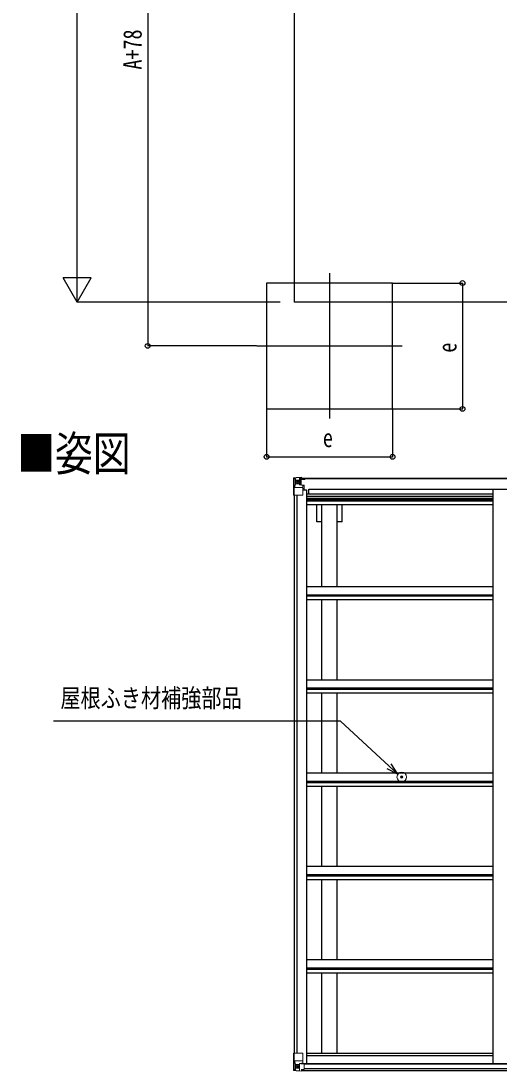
# Model space of a CAD drawing. Units: millimetres, scale not verified. Extents: x -10512 to 10512, y -7425 to 7425.
# Drawn here: x -3076 to -1364, y -384 to 3370 of the extents above; entities that cross this region are included whole.
import ezdxf
from ezdxf.enums import TextEntityAlignment as Align

# ---------------------------------------------------------------- set-up
doc = ezdxf.new("R2010")
doc.units = ezdxf.units.MM
doc.header["$LTSCALE"] = 30
for name, color, linetype in [('0-2_USER1', 3, 'Continuous'), ('0-3_YKK_12', 2, 'Continuous'), ('0-5_YKK_A1', 4, 'Continuous'), ('0-6_YKK_D', 6, 'Continuous')]:
    doc.layers.add(name, color=color, linetype=linetype)
doc.layers.add('0-4_YKK_13', color=4, linetype='Continuous', lineweight=18)
doc.styles.add('ＭＳ ゴシック', font='')
doc.styles.get('ＭＳ ゴシック').set_extended_font_data('MS Gothic')

msp = doc.modelspace()

# ---------------------------------------------------------------- linework, layer by layer
at = {"layer": '0-3_YKK_12'}
for p, q in [((-1972.87, 2468.26), (-1972.87, 1948.26)), ((-2232.87, 2208.26), (-1712.87, 2208.26))]:
    msp.add_line(p, q, dxfattribs=at)
at = {"layer": '0-4_YKK_13'}
for p, q in [((-2101.87, 1735.81), (-2101.87, 1735.77)), ((-2100.94, 1736.81), (-2100.94, 1736.81)), ((-2100.94, 1736.77), (-2100.94, 1736.81)), ((-2091.97, 1737.2), (-2099.89, 1736.73)), ((-2099.03, 1735.76), (-2099.03, 1735.69)), ((-2099.03, 1675.1), (-2099.03, 1735.69)), ((-2095.06, 1732.31), (-2097.8, 1735.98)), ((-2094.21, 1728.8), (-2091.87, 1728.86)), ((-2094.21, 1715.33), (-2094.21, 1728.8)), ((-2079.87, 1737.99), (-2091.87, 1737.2)), ((-2091.87, 1728.86), (-2079.87, 1728.86)), ((-2080.87, 1728.86), (-2079.87, 1728.86)), ((-2073.37, 1738.5), (-2079.87, 1738.1)), ((-2079.87, 1712.01), (-2079.87, 1738.1)), ((-2079.87, 1737.22), (-2073.37, 1737.62)), ((-2078.37, 1732.4), (-2079.87, 1732.4)), ((-2078.37, 1728.86), (-2079.87, 1728.86)), ((-2073.37, 1736.69), (-2078.37, 1736.6)), ((-2077.87, 1732.04), (-2078.37, 1732.04)), ((-2074.37, 1727.1), (-2078.37, 1727.1)), ((-2078.27, 1730.73), (-2074.37, 1730.73)), ((-2077.88, 1730.94), (-2077.88, 1731.11)), ((-2077.88, 1731.11), (-2077.87, 1731.11)), ((-2077.87, 1733.06), (-2077.87, 1731.11)), ((-2069.87, 1733.06), (-2077.87, 1733.06)), ((-2069.87, 1733.04), (-2077.87, 1733.04)), ((-2067.87, 1731.19), (-2077.87, 1731.11)), ((-2074.37, 1711), (-2074.37, 1730.97)), ((-2073.37, 1737.62), (-2073.37, 1738.5)), ((-2073.37, 1737.1), (-2073.37, 1737.62)), ((-2073.37, 1737.1), (-2073.37, 1736.69)), ((-2073.37, 1736.69), (-2073.37, 1735.87)), ((-2068.37, 1736.3), (-2068.37, 1735.87)), ((-2068.07, 1736.3), (-2068.37, 1736.3)), ((-2068.07, 1736.3), (-2066.38, 1735.87)), ((-2067.87, 1732.8), (-2062.87, 1732.8)), ((-2067.87, 1731.19), (-2067.87, 1732.8)), ((-2062.87, 1733.73), (-2062.87, 1732.8)), ((-2062.87, 1732.8), (-2061.87, 1732.8)), ((-2061.87, 1732.8), (-2061.87, 1733.73)), ((-2061.87, 1732.8), (-2061.87, 1731.24)), ((-2061.87, 1731.12), (-2061.87, 1731.24)), ((-2098.48, 1701.98), (-2094.34, 1714.07)), ((-2098.48, 1701.98), (-2091.87, 1701.77)), ((-2091.87, 1715.3), (-2094.21, 1715.33)), ((-2091.87, 1715.3), (-2079.87, 1715.3)), ((-2091.87, 1715.3), (-2091.87, 1715.3)), ((-2091.87, 1701.77), (-2067.87, 1701.77)), ((-2086.39, 1721.66), (-2086.39, 1720.7)), ((-2078.37, 1715.3), (-2079.87, 1715.3)), ((-2079.05, 1711.75), (-2068.7, 1710.09)), ((-2079.05, 1711.11), (-2079.05, 1711.75)), ((-2068.7, 1709.46), (-2079.05, 1711.11)), ((-2074.37, 1718.9), (-2078.37, 1718.9)), ((-2068.7, 1710.09), (-2068.7, 1709.46)), ((-2068.42, 1710.02), (-2064.37, 1709.98)), ((-2067.87, 1676.1), (-2067.87, 1709.2)), ((-2063.37, 1698.1), (-2067.87, 1698.1)), ((-2063.37, 1709.97), (-2064.37, 1709.98)), ((-2064.37, 1708.25), (-2063.37, 1708.25)), ((-2063.37, 1693.76), (-2063.37, 1709.97)), ((-2099.03, 1675.1), (-2068.87, 1675.1)), ((-1717.3, 667.44), (-1716.19, 667.46)), ((-1717.3, 666.44), (-1716.19, 666.42)), ((-1716.19, 667.46), (-1715.67, 667.56)), ((-1716.19, 666.42), (-1715.67, 666.32)), ((-1715.57, 668.08), (-1715.67, 667.56)), ((-1715.57, 665.81), (-1715.67, 666.32)), ((-1715.55, 669.19), (-1715.57, 668.08)), ((-1715.55, 664.7), (-1715.57, 665.81)), ((-1714.55, 669.19), (-1714.53, 668.08)), ((-1714.55, 664.7), (-1714.53, 665.81)), ((-1714.53, 668.08), (-1714.43, 667.56)), ((-1714.53, 665.81), (-1714.43, 666.32)), ((-1713.91, 667.46), (-1714.43, 667.56)), ((-1713.91, 666.42), (-1714.43, 666.32)), ((-1712.81, 667.44), (-1713.91, 667.46)), ((-1712.81, 666.44), (-1713.91, 666.42)), ((-2101.87, -320.87), (-2068.87, -320.87)), ((-2101.87, -381.58), (-2101.87, -320.87)), ((-2099.03, -320.87), (-2099.03, -381.46)), ((-2067.87, -321.87), (-2067.87, -354.97)), ((-2098.48, -347.76), (-2091.87, -347.54)), ((-2098.48, -347.76), (-2094.34, -359.84)), ((-2091.87, -361.07), (-2094.21, -361.11)), ((-2094.21, -361.11), (-2094.21, -374.58)), ((-2094.21, -374.58), (-2091.87, -374.64)), ((-2091.87, -347.54), (-2067.87, -347.54)), ((-2091.87, -361.07), (-2091.87, -361.07)), ((-2079.87, -361.07), (-2091.87, -361.07)), ((-2091.87, -374.63), (-2079.87, -374.63)), ((-2087.35, -367.43), (-2087.35, -366.47)), ((-2079.87, -357.09), (-2073.37, -357.09)), ((-2079.87, -357.09), (-2079.87, -383.87)), ((-2068.7, -355.23), (-2079.05, -356.89)), ((-2079.05, -356.89), (-2079.05, -357.09)), ((-2076.35, -357.09), (-2068.7, -355.87)), ((-2073.37, -357.09), (-2064.37, -357.12)), ((-2068.7, -355.87), (-2068.7, -355.23)), ((-2063.37, -358.03), (-2063.37, -378.18)), ((-2100.93, -382.54), (-2100.93, -382.59)), ((-2091.97, -382.97), (-2099.89, -382.5)), ((-2099.03, -381.53), (-2099.03, -381.46)), ((-2095.06, -378.08), (-2097.8, -381.75)), ((-2079.87, -383.76), (-2091.87, -382.98)), ((-2073.37, -384.27), (-2073.37, -378.33)), ((-2064.37, -378.9), (-2073.37, -378.96))]:
    msp.add_line(p, q, dxfattribs=at)
for points in [[(-2101.87, 1735.77), (-2101.87, 1675.1), (-2099.03, 1675.1)], [(-2100.94, 1736.81), (-2091.87, 1737.37), (-2079.87, 1738.1)], [(-2073.37, 1737.1), (-2078.37, 1737.1), (-2078.37, 1711.64)], [(-2062.87, 1731.07), (-2077.87, 1730.94), (-2077.88, 1730.94)], [(-2077.87, 1732.04), (-2069.87, 1732.04), (-2069.87, 1733.73)], [(-2067.87, 1731.19), (-2067.87, 1731.18), (-2061.87, 1731.24)], [(-2088.31, 1722.62), (-2089.27, 1722.62), (-2089.27, 1723.58), (-2088.31, 1723.58)], [(-2087.35, 1724.54), (-2087.35, 1725.5), (-2086.39, 1725.5), (-2086.39, 1724.54)], [(-2086.39, 1720.7), (-2087.35, 1720.7), (-2087.35, 1721.66)], [(-2085.43, 1723.58), (-2084.47, 1723.58), (-2084.47, 1722.62), (-2085.43, 1722.62)], [(-2064.37, 1709.98), (-2064.37, 1708.25), (-2067.87, 1708.23)], [(-2088.31, -369.35), (-2089.27, -369.35), (-2089.27, -368.39), (-2088.31, -368.39)], [(-2087.35, -366.47), (-2086.39, -366.47), (-2086.39, -367.43)], [(-2086.39, -370.31), (-2086.39, -371.27), (-2087.35, -371.27), (-2087.35, -370.31)], [(-2085.43, -368.39), (-2084.47, -368.39), (-2084.47, -369.35), (-2085.43, -369.35)], [(-2100.93, -382.59), (-2091.87, -383.14), (-2073.37, -384.27)], [(-2063.37, -378.18), (-2063.38, -378.29), (-2073.37, -378.33)]]:
    msp.add_lwpolyline(points, dxfattribs=at)
for centre, radius in [((-2086.87, 1723.1), 5.3), ((-1715.05, 666.94), 17), ((-1715.05, 666.94), 4), ((-2086.87, -368.87), 5.3)]:
    msp.add_circle(centre, radius, dxfattribs=at)
for centre, radius, start, end in [((-2100.88, 1735.81), 0.999, 93.4424, 179.95083), ((-2100.88, 1735.77), 0.999, 93.4424, 179.95083), ((-2100.87, 1735.82), 1, 93.50017, 180.00079), ((-2099.72, 1749.42), 12.7, 269.24466, 275.10311), ((-2097.75, 1735.81), 1.28, 131.17831, 182.45895), ((-2077.87, 1733.56), 0.5, 179.99802, 269.99691), ((-2077.87, 1733.54), 0.5, 180.00109, 270.00109), ((-2077.87, 1730.61), 0.5, 90.52895, 180.04464), ((-2077.86, 1730.43), 0.513, 91.88028, 181.04707), ((-2062.74, 1738.76), 7.69, 268.96999, 276.43426), ((-2088.31, 1724.54), 0.96, 270, 0), ((-2088.31, 1721.66), 0.96, 0, 90), ((-2085.43, 1724.54), 0.96, 180, 270), ((-2085.43, 1721.66), 0.96, 90, 180), ((-2078.94, 1712.68), 0.937, 182.32209, 263.26766), ((-2078.94, 1712.04), 0.937, 182.32209, 263.26766), ((-2068.81, 1709.16), 0.937, 2.32209, 83.26766), ((-2068.81, 1708.53), 0.937, 2.32209, 83.26766), ((-2068.87, 1676.1), 1, 270, 0), ((-1715.05, 666.94), 2.3, 167.44414, 192.55586), ((-1715.05, 666.94), 2.3, 77.44414, 102.55586), ((-1715.05, 666.94), 2.3, 257.44414, 282.55586), ((-1715.05, 666.94), 2.3, 347.44414, 12.55586), ((-2068.87, -321.87), 1, 0, 90), ((-2088.31, -367.43), 0.96, 270, 0), ((-2088.31, -370.31), 0.96, 0, 90), ((-2085.43, -367.43), 0.96, 180, 270), ((-2085.43, -370.31), 0.96, 90, 180), ((-2078.94, -357.82), 0.937, 96.73234, 129.06602), ((-2068.81, -354.3), 0.937, 276.73234, 357.67791), ((-2068.81, -354.93), 0.937, 276.73234, 357.67791), ((-2100.87, -381.55), 0.999, 180.04917, 266.5576), ((-2100.87, -381.58), 0.999, 180.04917, 266.5576), ((-2100.87, -381.59), 1, 179.99921, 266.49983), ((-2099.72, -395.19), 12.7, 84.89689, 90.75534), ((-2097.75, -381.58), 1.28, 177.54105, 228.82169)]:
    msp.add_arc(centre, radius, start, end, dxfattribs=at)
for centre, major_axis, ratio, start_param, end_param in [((-1899.94, 1749.12), (201, 12.36), 0.060933, 3.1373463, 3.1378449), ((-2098.94, 1736.89), (2, 0.12), 0.060933, 3.1378449, 4.2119296), ((-2098.74, 1733.79), (-0.02, 3), 0.466854, 5.5234897, 6.1575023), ((-2097.08, 1728.72), (0.03, 5), 0.573921, 4.7320603, 5.5159136), ((-2173.62, 1728.86), (81.75, 0), 0.061163, 0, 0.0007725), ((-2097.76, 1704.33), (0.85, 2.32), 0.403757, 2.3087461, 3.2744049), ((-2095.61, 1715.35), (0, 3), 0.468246, 4.2703918, 4.7058971), ((-2097.76, -350.1), (0.85, -2.32), 0.403757, 3.0087805, 3.9744392), ((-2097.08, -374.5), (0.03, -5), 0.573921, 0.7672717, 1.551125), ((-2095.61, -361.13), (0, -3), 0.468246, 1.5772882, 2.0127935), ((-2173.62, -374.63), (81.75, 0), 0.061163, 6.2824128, 6.2831853), ((-2064.37, -358.03), (1, -0.021), 0.906239, 0.0187047, 1.589501), ((-2098.93, -382.66), (2, -0.12), 0.060933, 2.0712557, 3.1453404), ((-1899.93, -394.9), (201, -12.36), 0.060933, 3.1453404, 3.145839), ((-2098.74, -379.57), (-0.02, -3), 0.466854, 0.125683, 0.7596956), ((-2064.37, -378.19), (1, 0.012), 0.707053, 4.7036637, 6.124411)]:
    msp.add_ellipse(centre, major_axis=major_axis, ratio=ratio, start_param=start_param, end_param=end_param, dxfattribs=at)
at = {"layer": '0-5_YKK_A1'}
for p, q in [((-2099.87, 4483.06), (-2099.87, 2364.68)), ((804.13, 2364.68), (-2099.87, 2364.68)), ((-2078.37, 1735.87), (782.63, 1735.87)), ((-2078.37, 1733.73), (782.63, 1733.73)), ((-2067.87, 1693.76), (-2054.87, 1693.76)), ((-2054.87, 1693.76), (-2054.87, -356.89)), ((-2047.37, 1680.07), (-2047.37, 1695.59)), ((-2047.37, 1695.59), (751.63, 1695.59)), ((-1388.87, 1695.57), (-1388.87, -356.89)), ((-2099.87, 1675.1), (-2099.87, -320.87)), ((-2090.17, 1675.1), (-2090.17, -320.87)), ((-2054.87, 1680.07), (-1388.87, 1680.07)), ((-2054.87, 1671.68), (-1388.87, 1671.68)), ((-2054.87, 1663.48), (-1388.87, 1663.48)), ((-2054.87, 1659.55), (-1388.87, 1659.55)), ((-2054.87, 1654.47), (-1388.87, 1654.47)), ((-2054.87, 1641.46), (-1388.87, 1641.46)), ((-2018.07, 1579.87), (-2018.07, 1641.46)), ((-2000.37, 1348.46), (-2000.37, 1641.46)), ((-1945.37, 1348.46), (-1945.37, 1641.46)), ((-1927.67, 1579.87), (-1927.67, 1641.46)), ((-2000.37, 1579.87), (-2018.07, 1579.87)), ((-1927.67, 1579.87), (-1945.37, 1579.87)), ((-2054.84, 1348.46), (-1388.87, 1348.46)), ((-2054.84, 1318.72), (-1388.87, 1318.72)), ((-2054.84, 1314.17), (-1388.87, 1314.17)), ((-2054.84, 1301.16), (-1388.87, 1301.16)), ((-2000.37, 1014.96), (-2000.37, 1301.16)), ((-1945.37, 1014.96), (-1945.37, 1301.16)), ((-2054.87, 1014.96), (-1388.91, 1014.96)), ((-2054.87, 985.23), (-1388.91, 985.23)), ((-2054.87, 980.68), (-1388.91, 980.68)), ((-2054.87, 967.67), (-1388.91, 967.67)), ((-2000.37, 681.46), (-2000.37, 967.67)), ((-1945.37, 681.46), (-1945.37, 967.67)), ((-2054.84, 681.46), (-1388.87, 681.46)), ((-2054.84, 651.73), (-1388.87, 651.73)), ((-2054.84, 647.18), (-1388.87, 647.18)), ((-2054.84, 634.17), (-1388.87, 634.17)), ((-2000.37, 347.97), (-2000.37, 634.17)), ((-1945.37, 347.97), (-1945.37, 634.17)), ((-2054.84, 347.97), (-1388.87, 347.97)), ((-2054.84, 318.23), (-1388.87, 318.23)), ((-2054.84, 313.68), (-1388.87, 313.68)), ((-2054.84, 300.67), (-1388.87, 300.67)), ((-2000.37, 14.47), (-2000.37, 300.67)), ((-1945.37, 14.47), (-1945.37, 300.67)), ((-2054.87, 14.47), (-1388.91, 14.47)), ((-2054.87, -15.26), (-1388.91, -15.26)), ((-2054.87, -19.81), (-1388.91, -19.81)), ((-2054.87, -32.82), (-1388.91, -32.82)), ((-2000.37, -320.73), (-2000.37, -32.82)), ((-1945.37, -320.73), (-1945.37, -32.82)), ((-2054.87, -320.73), (-1388.87, -320.73)), ((-2054.87, -329.07), (-1388.87, -329.07)), ((-2075.14, -356.89), (779.39, -356.89)), ((-2063.37, -359.16), (767.63, -359.16)), ((-2063.37, -374.77), (767.63, -374.77)), ((-2073.37, -382.67), (777.63, -382.67))]:
    msp.add_line(p, q, dxfattribs=at)
msp.add_lwpolyline([(-2197.87, 1983.26), (-1747.87, 1983.26), (-1747.87, 2433.26), (-2197.87, 2433.26)], close=True, dxfattribs=at)
at = {"layer": '0-6_YKK_D'}
for p, q in [((-2622.87, 4405.26), (-2622.87, 2208.26)), ((-2874.87, 2464.68), (-2874.87, 4383.06)), ((-2874.87, 2364.68), (-2874.87, 2537.89)), ((-2874.87, 2364.68), (-2924.87, 2451.28)), ((-2824.87, 2451.28), (-2924.87, 2451.28)), ((-2874.87, 2364.68), (-2824.87, 2451.28)), ((-1746.87, 2433.26), (-1496.87, 2433.26)), ((-1497.87, 2433.26), (-1497.87, 1983.26)), ((-2149.87, 2364.68), (-2875.87, 2364.68)), ((-2233.87, 2208.26), (-2623.87, 2208.26)), ((-2197.87, 1982.26), (-2197.87, 1810.81)), ((-1747.87, 1982.26), (-1747.87, 1810.81)), ((-1746.87, 1983.26), (-1496.87, 1983.26)), ((-2197.87, 1811.81), (-1747.87, 1811.81))]:
    msp.add_line(p, q, dxfattribs=at)
for points in [[(-1728.92, 676.77), (-1760.11, 705.64), (-1933.98, 866.56), (-2959.94, 866.56)], [(-1767.85, 697.28), (-1728.92, 676.77), (-1752.38, 714)]]:
    msp.add_lwpolyline(points, dxfattribs=at)
for centre in [(-1497.87, 2433.26), (-2622.87, 2208.26), (-1497.87, 1983.26), (-2197.87, 1811.81), (-1747.87, 1811.81)]:
    msp.add_circle(centre, 8.5, dxfattribs=at)

# ---------------------------------------------------------------- texts
at = {"layer": '0-2_USER1', "style": 'ＭＳ ゴシック', "width": 0.8}
msp.add_text('■姿図', height=123.8, dxfattribs=at).set_placement((-3089.1, 1724.72), align=Align.BOTTOM_LEFT)
at = {"layer": '0-6_YKK_D', "style": 'ＭＳ ゴシック', "width": 0.8}
for s, p in [('A+78', (-2624.54, 3196.36)), ('e', (-1499.54, 2184.26))]:
    msp.add_text(s, height=65.98, rotation=90, dxfattribs=at).set_placement(p, align=Align.BOTTOM_LEFT)
for s, p in [('e', (-1996.87, 1826.81)), ('屋根ふき材補強部品', (-2934.97, 896.54))]:
    msp.add_text(s, height=65.98, dxfattribs=at).set_placement(p, align=Align.BOTTOM_LEFT)

doc.saveas('drawing.dxf')
